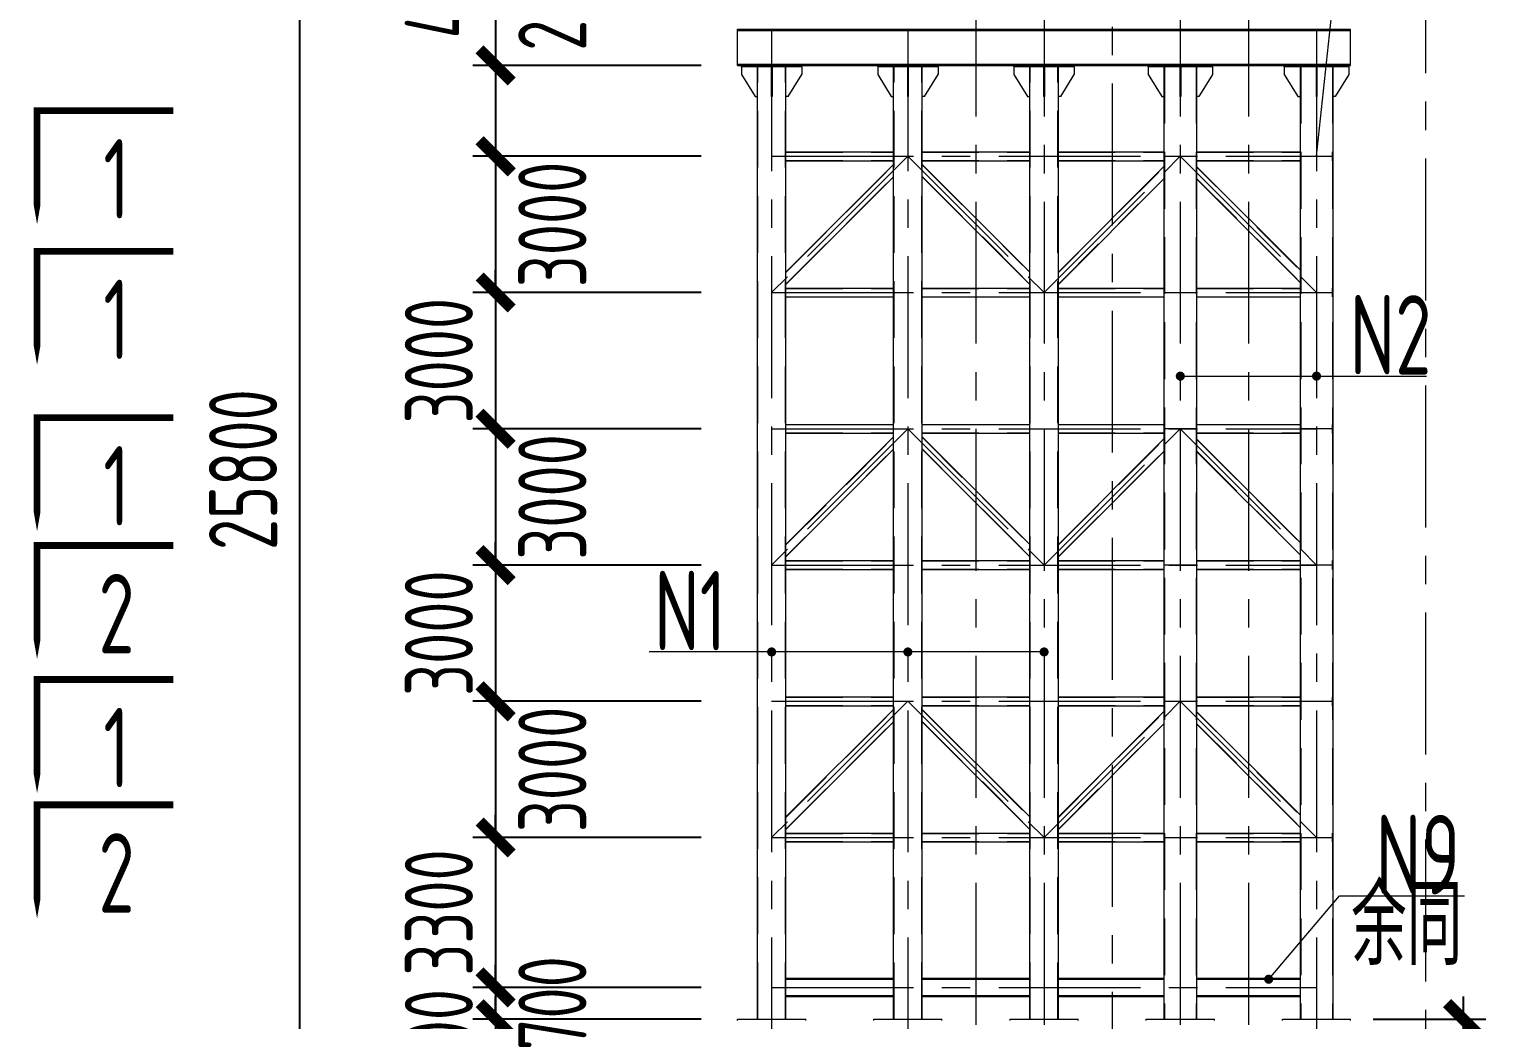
# Model space of a CAD drawing. Extents: x -2876908 to 633791, y -1383861 to 872234.
# Drawn here: x -776788 to -744705, y -986051 to -964236 of the extents above; entities that cross this region are included whole.
import ezdxf
from ezdxf.enums import TextEntityAlignment as Align

# ---------------------------------------------------------------- set-up
doc = ezdxf.new("R2010")
doc.units = 0
doc.header["$LTSCALE"] = 5
doc.header["$MEASUREMENT"] = 0
for name, pattern in [('CENTER', [2, 1.25, -0.25, 0.25, -0.25]), ('DASH', [0.35, 0.25, -0.1]), ('DASHED', [0.75, 0.5, -0.25])]:
    doc.linetypes.add(name, pattern=pattern)
doc.layers.get('0').update_dxf_attribs({"linetype": 'CONTINUOUS', "lineweight": 25})
doc.layers.get('DEFPOINTS').update_dxf_attribs({"color": 35, "linetype": 'CONTINUOUS', "lineweight": 13})
for name, color, linetype, lineweight in [('3中心线', 6, 'CENTER', 18), ('4虚线', 2, 'DASHED', 18), ('5标注', 3, 'CONTINUOUS', 15), ('6文本', 7, 'CONTINUOUS', 15), ('8轮廓线', 4, 'CONTINUOUS', 15), ('DIM', 3, 'CONTINUOUS', 0), ('REIND', 1, 'CONTINUOUS', 0)]:
    doc.layers.add(name, color=color, linetype=linetype, lineweight=lineweight)
doc.layers.add('M_Prof', color=2, linetype='CONTINUOUS')
doc.styles.add('TSSD_Dimension', font='tssdeng.shx', dxfattribs={"width": 0.7, "bigfont": 'hztxt.shx'})
doc.styles.add('TSSD_NORM', font='tssdeng.shx', dxfattribs={"width": 0.7, "bigfont": 'hztxt.shx'})
doc.dimstyles.new('TSSD_100_100', dxfattribs={"dimtxt": 300, "dimasz": 100, "dimexe": 100, "dimexo": 250, "dimgap": 100, "dimtad": 1, "dimdec": 0, "dimzin": 0, "dimdsep": 46, "dimtxsty": 'TSSD_Dimension', "dimblk": 'ARCHTICK', "dimblk1": 'ARCHTICK', "dimblk2": 'ARCHTICK', "dimcen": 0, "dimdle": 100, "dimclrt": 7, "dimadec": 0, "dimazin": 0, "dimtfac": 1, "dimtdec": 0, "dimtix": 1, "dimtmove": 2, "dimatfit": 3, "dimfxl": 1, "dimtolj": 1, "dimtzin": 0, "dimarcsym": 0})

# ---------------------------------------------------------------- blocks, each defined once
blk = doc.blocks.new('_ArchTick')
at = {"color": 0, "linetype": 'ByBlock', "const_width": 0.5}
blk.add_lwpolyline([(-0.707, -0.707), (0.707, 0.707)], dxfattribs=at)
blk = doc.blocks.new('*D1152')
at = {"layer": 'DEFPOINTS', "color": 0, "transparency": 16777216}
for p in [(-770825, -961036), (-760740, -961036), (-760740, -986836)]:
    blk.add_point(p, dxfattribs=at)
at = {"layer": 'DIM', "color": 0, "lineweight": -2, "transparency": 16777216}
for p, q in [((-770825, -987336), (-770825, -960536)), ((-761990, -961036), (-771325, -961036)), ((-761990, -986836), (-771325, -986836))]:
    blk.add_line(p, q, dxfattribs=at)
at = {"layer": 'DIM', "color": 0, "lineweight": -2, "transparency": 16777216, "xscale": 500, "yscale": 500, "zscale": 500}
for p, rotation in [((-770825, -961036), 90), ((-770825, -986836), 270)]:
    blk.add_blockref('_ArchTick', p, dxfattribs=dict(at, rotation=rotation))
at = {"layer": 'DIM', "color": 7, "transparency": 16777216, "insert": (-772075, -973936), "char_height": 1500, "attachment_point": 5, "rotation": 90, "style": 'TSSD_Dimension'}
blk.add_mtext('\\A1;25800', dxfattribs=at)
blk = doc.blocks.new('*D1171')
at = {"layer": 'DEFPOINTS', "color": 0, "transparency": 16777216}
for p in [(-760740, -961036), (-766514, -965036), (-760740, -965036)]:
    blk.add_point(p, dxfattribs=at)
at = {"layer": 'DIM', "color": 0, "lineweight": -2, "transparency": 16777216}
for p, q in [((-766514, -960536), (-766514, -965536)), ((-761990, -961036), (-767014, -961036)), ((-761990, -965036), (-767014, -965036))]:
    blk.add_line(p, q, dxfattribs=at)
at = {"layer": 'DIM', "color": 0, "lineweight": -2, "transparency": 16777216, "xscale": 500, "yscale": 500, "zscale": 500}
for p, rotation in [((-766514, -961036), 90), ((-766514, -965036), 270)]:
    blk.add_blockref('_ArchTick', p, dxfattribs=dict(at, rotation=rotation))
at = {"layer": 'DIM', "color": 7, "transparency": 16777216, "insert": (-767764, -963036), "char_height": 1500, "attachment_point": 5, "rotation": 90, "style": 'TSSD_Dimension'}
blk.add_mtext('\\A1;4000', dxfattribs=at)
blk = doc.blocks.new('*D1172')
at = {"layer": 'DEFPOINTS', "color": 0, "transparency": 16777216}
for p in [(-760740, -967036), (-766514, -970036), (-760740, -970036)]:
    blk.add_point(p, dxfattribs=at)
at = {"layer": 'DIM', "color": 0, "lineweight": -2, "transparency": 16777216}
for p, q in [((-766514, -966536), (-766514, -970536)), ((-761990, -967036), (-767014, -967036)), ((-761990, -970036), (-767014, -970036))]:
    blk.add_line(p, q, dxfattribs=at)
at = {"layer": 'DIM', "color": 0, "lineweight": -2, "transparency": 16777216, "xscale": 500, "yscale": 500, "zscale": 500}
for p, rotation in [((-766514, -967036), 90), ((-766514, -970036), 270)]:
    blk.add_blockref('_ArchTick', p, dxfattribs=dict(at, rotation=rotation))
at = {"layer": 'DIM', "color": 7, "transparency": 16777216, "insert": (-765264, -968536), "char_height": 1500, "attachment_point": 5, "rotation": 90, "style": 'TSSD_Dimension'}
blk.add_mtext('\\A1;3000', dxfattribs=at)
blk = doc.blocks.new('*D1173')
at = {"layer": 'DEFPOINTS', "color": 0, "transparency": 16777216}
for p in [(-760740, -970036), (-766514, -973036), (-760740, -973036)]:
    blk.add_point(p, dxfattribs=at)
at = {"layer": 'DIM', "color": 0, "lineweight": -2, "transparency": 16777216}
for p, q in [((-766514, -970036), (-766514, -969536)), ((-761990, -970036), (-767014, -970036)), ((-766514, -970036), (-766514, -973036)), ((-761990, -973036), (-767014, -973036)), ((-766514, -973036), (-766514, -973536))]:
    blk.add_line(p, q, dxfattribs=at)
at = {"layer": 'DIM', "color": 0, "lineweight": -2, "transparency": 16777216, "xscale": 500, "yscale": 500, "zscale": 500}
for p, rotation in [((-766514, -970036), 270), ((-766514, -973036), 90)]:
    blk.add_blockref('_ArchTick', p, dxfattribs=dict(at, rotation=rotation))
at = {"layer": 'DIM', "color": 7, "transparency": 16777216, "insert": (-767764, -971536), "char_height": 1500, "attachment_point": 5, "rotation": 90, "style": 'TSSD_Dimension'}
blk.add_mtext('\\A1;3000', dxfattribs=at)
blk = doc.blocks.new('*D1174')
at = {"layer": 'DEFPOINTS', "color": 0, "transparency": 16777216}
for p in [(-760740, -973036), (-766514, -976036), (-760740, -976036)]:
    blk.add_point(p, dxfattribs=at)
at = {"layer": 'DIM', "color": 0, "lineweight": -2, "transparency": 16777216}
for p, q in [((-766514, -972536), (-766514, -976536)), ((-761990, -973036), (-767014, -973036)), ((-761990, -976036), (-767014, -976036))]:
    blk.add_line(p, q, dxfattribs=at)
at = {"layer": 'DIM', "color": 0, "lineweight": -2, "transparency": 16777216, "xscale": 500, "yscale": 500, "zscale": 500}
for p, rotation in [((-766514, -973036), 90), ((-766514, -976036), 270)]:
    blk.add_blockref('_ArchTick', p, dxfattribs=dict(at, rotation=rotation))
at = {"layer": 'DIM', "color": 7, "transparency": 16777216, "insert": (-765264, -974536), "char_height": 1500, "attachment_point": 5, "rotation": 90, "style": 'TSSD_Dimension'}
blk.add_mtext('\\A1;3000', dxfattribs=at)
blk = doc.blocks.new('*D1175')
at = {"layer": 'DEFPOINTS', "color": 0, "transparency": 16777216}
for p in [(-760740, -976036), (-766514, -979036), (-760740, -979036)]:
    blk.add_point(p, dxfattribs=at)
at = {"layer": 'DIM', "color": 0, "lineweight": -2, "transparency": 16777216}
for p, q in [((-766514, -976036), (-766514, -975536)), ((-761990, -976036), (-767014, -976036)), ((-766514, -976036), (-766514, -979036)), ((-761990, -979036), (-767014, -979036)), ((-766514, -979036), (-766514, -979536))]:
    blk.add_line(p, q, dxfattribs=at)
at = {"layer": 'DIM', "color": 0, "lineweight": -2, "transparency": 16777216, "xscale": 500, "yscale": 500, "zscale": 500}
for p, rotation in [((-766514, -976036), 270), ((-766514, -979036), 90)]:
    blk.add_blockref('_ArchTick', p, dxfattribs=dict(at, rotation=rotation))
at = {"layer": 'DIM', "color": 7, "transparency": 16777216, "insert": (-767764, -977536), "char_height": 1500, "attachment_point": 5, "rotation": 90, "style": 'TSSD_Dimension'}
blk.add_mtext('\\A1;3000', dxfattribs=at)
blk = doc.blocks.new('*D1176')
at = {"layer": 'DEFPOINTS', "color": 0, "transparency": 16777216}
for p in [(-760740, -979036), (-766514, -982036), (-760740, -982036)]:
    blk.add_point(p, dxfattribs=at)
at = {"layer": 'DIM', "color": 0, "lineweight": -2, "transparency": 16777216}
for p, q in [((-766514, -978536), (-766514, -982536)), ((-761990, -979036), (-767014, -979036)), ((-761990, -982036), (-767014, -982036))]:
    blk.add_line(p, q, dxfattribs=at)
at = {"layer": 'DIM', "color": 0, "lineweight": -2, "transparency": 16777216, "xscale": 500, "yscale": 500, "zscale": 500}
for p, rotation in [((-766514, -979036), 90), ((-766514, -982036), 270)]:
    blk.add_blockref('_ArchTick', p, dxfattribs=dict(at, rotation=rotation))
at = {"layer": 'DIM', "color": 7, "transparency": 16777216, "insert": (-765264, -980536), "char_height": 1500, "attachment_point": 5, "rotation": 90, "style": 'TSSD_Dimension'}
blk.add_mtext('\\A1;3000', dxfattribs=at)
blk = doc.blocks.new('*D1177')
at = {"layer": 'DEFPOINTS', "color": 0, "transparency": 16777216}
for p in [(-760740, -982036), (-766514, -985336), (-760740, -985336)]:
    blk.add_point(p, dxfattribs=at)
at = {"layer": 'DIM', "color": 0, "lineweight": -2, "transparency": 16777216}
for p, q in [((-766514, -982036), (-766514, -981536)), ((-761990, -982036), (-767014, -982036)), ((-766514, -982036), (-766514, -985336)), ((-761990, -985336), (-767014, -985336)), ((-766514, -985336), (-766514, -985836))]:
    blk.add_line(p, q, dxfattribs=at)
at = {"layer": 'DIM', "color": 0, "lineweight": -2, "transparency": 16777216, "xscale": 500, "yscale": 500, "zscale": 500}
for p, rotation in [((-766514, -982036), 270), ((-766514, -985336), 90)]:
    blk.add_blockref('_ArchTick', p, dxfattribs=dict(at, rotation=rotation))
at = {"layer": 'DIM', "color": 7, "transparency": 16777216, "insert": (-767764, -983686), "char_height": 1500, "attachment_point": 5, "rotation": 90, "style": 'TSSD_Dimension'}
blk.add_mtext('\\A1;3300', dxfattribs=at)
blk = doc.blocks.new('*D1178')
at = {"layer": 'DEFPOINTS', "color": 0, "transparency": 16777216}
for p in [(-760740, -985336), (-766514, -986036), (-760740, -986036)]:
    blk.add_point(p, dxfattribs=at)
at = {"layer": 'DIM', "color": 0, "lineweight": -2, "transparency": 16777216}
for p, q in [((-766514, -985336), (-766514, -984836)), ((-761990, -985336), (-767014, -985336)), ((-766514, -985336), (-766514, -986036)), ((-761990, -986036), (-767014, -986036)), ((-766514, -986036), (-766514, -986536))]:
    blk.add_line(p, q, dxfattribs=at)
at = {"layer": 'DIM', "color": 0, "lineweight": -2, "transparency": 16777216, "xscale": 500, "yscale": 500, "zscale": 500}
for p, rotation in [((-766514, -985336), 270), ((-766514, -986036), 90)]:
    blk.add_blockref('_ArchTick', p, dxfattribs=dict(at, rotation=rotation))
at = {"layer": 'DIM', "color": 7, "transparency": 16777216, "insert": (-765264, -985686), "char_height": 1500, "attachment_point": 5, "rotation": 90, "style": 'TSSD_Dimension'}
blk.add_mtext('\\A1;700', dxfattribs=at)
blk = doc.blocks.new('*D1179')
at = {"layer": 'DEFPOINTS', "color": 0, "transparency": 16777216}
for p in [(-760740, -986036), (-766514, -986836), (-760740, -986836)]:
    blk.add_point(p, dxfattribs=at)
at = {"layer": 'DIM', "color": 0, "lineweight": -2, "transparency": 16777216}
for p, q in [((-766514, -986036), (-766514, -985536)), ((-761990, -986036), (-767014, -986036)), ((-766514, -986036), (-766514, -986836)), ((-761990, -986836), (-767014, -986836)), ((-766514, -986836), (-766514, -987336))]:
    blk.add_line(p, q, dxfattribs=at)
at = {"layer": 'DIM', "color": 0, "lineweight": -2, "transparency": 16777216, "xscale": 500, "yscale": 500, "zscale": 500}
for p, rotation in [((-766514, -986036), 270), ((-766514, -986836), 90)]:
    blk.add_blockref('_ArchTick', p, dxfattribs=dict(at, rotation=rotation))
at = {"layer": 'DIM', "color": 7, "transparency": 16777216, "insert": (-767764, -986436), "char_height": 1500, "attachment_point": 5, "rotation": 90, "style": 'TSSD_Dimension'}
blk.add_mtext('\\A1;800', dxfattribs=at)
blk = doc.blocks.new('*D1170')
at = {"layer": 'DEFPOINTS', "color": 0, "transparency": 16777216}
for p in [(-760740, -965036), (-766514, -967036), (-760740, -967036)]:
    blk.add_point(p, dxfattribs=at)
at = {"layer": 'DIM', "color": 0, "lineweight": -2, "transparency": 16777216}
for p, q in [((-766514, -964536), (-766514, -967536)), ((-761990, -965036), (-767014, -965036)), ((-761990, -967036), (-767014, -967036))]:
    blk.add_line(p, q, dxfattribs=at)
at = {"layer": 'DIM', "color": 0, "lineweight": -2, "transparency": 16777216, "xscale": 500, "yscale": 500, "zscale": 500}
for p, rotation in [((-766514, -965036), 90), ((-766514, -967036), 270)]:
    blk.add_blockref('_ArchTick', p, dxfattribs=dict(at, rotation=rotation))
at = {"layer": 'DIM', "color": 7, "transparency": 16777216, "insert": (-765264, -963342), "char_height": 1500, "attachment_point": 5, "rotation": 90, "style": 'TSSD_Dimension'}
blk.add_mtext('\\A1;2000', dxfattribs=at)
blk = doc.blocks.new('*D1212')
at = {"layer": 'DEFPOINTS', "color": 0, "transparency": 16777216}
for p in [(-748435, -986036), (-748435, -998525), (-745205, -998525)]:
    blk.add_point(p, dxfattribs=at)
at = {"layer": 'DIM', "color": 0, "lineweight": -2, "transparency": 16777216}
for p, q in [((-745205, -985536), (-745205, -999025)), ((-747185, -986036), (-744705, -986036)), ((-747185, -998525), (-744705, -998525))]:
    blk.add_line(p, q, dxfattribs=at)
at = {"layer": 'DIM', "color": 0, "lineweight": -2, "transparency": 16777216, "xscale": 500, "yscale": 500, "zscale": 500}
for p, rotation in [((-745205, -986036), 90), ((-745205, -998525), 270)]:
    blk.add_blockref('_ArchTick', p, dxfattribs=dict(at, rotation=rotation))
at = {"layer": 'DIM', "color": 7, "transparency": 16777216, "insert": (-746455, -992281), "char_height": 1500, "attachment_point": 5, "rotation": 90, "style": 'TSSD_Dimension'}
blk.add_mtext('\\A1;43000', dxfattribs=at)

msp = doc.modelspace()

# ---------------------------------------------------------------- linework, layer by layer
at = {"layer": '3中心线', "ltscale": 500}
for p, q in [((-746034.729, -942082.938), (-746034.729, -1015945.635)), ((-752934.726, -960436.31), (-752934.726, -998525.314)), ((-755934.726, -963036.31), (-755934.726, -996247.263)), ((-754434.726, -963036.31), (-754434.726, -996247.263)), ((-751434.726, -963036.31), (-751434.726, -998525.314)), ((-749934.726, -963036.31), (-749934.726, -998525.314)), ((-760434.726, -964236.31), (-760434.726, -994276.647)), ((-757434.726, -964236.31), (-757434.726, -996247.263)), ((-748434.726, -964236.31), (-748434.726, -998525.314)), ((-760434.726, -967036.31), (-748434.726, -967036.31)), ((-757434.726, -967036.31), (-760434.726, -970036.31)), ((-757434.726, -967036.31), (-754434.726, -970036.31)), ((-754434.726, -970036.31), (-751434.726, -967036.31)), ((-751434.726, -967036.31), (-748434.726, -970036.31)), ((-760434.726, -970036.31), (-748434.726, -970036.31)), ((-760434.726, -973036.31), (-748434.726, -973036.31)), ((-757434.726, -973036.31), (-760434.726, -976036.31)), ((-757434.726, -973036.31), (-754434.726, -976036.31)), ((-754434.726, -976036.31), (-751434.726, -973036.31)), ((-751434.726, -973036.31), (-748434.726, -976036.31)), ((-760434.726, -976036.31), (-748434.726, -976036.31)), ((-760434.726, -979036.31), (-748434.726, -979036.31)), ((-757434.726, -979036.31), (-760434.726, -982036.31)), ((-757434.726, -979036.31), (-754434.726, -982036.31)), ((-754434.726, -982036.31), (-751434.726, -979036.31)), ((-751434.726, -979036.31), (-748434.726, -982036.31)), ((-760434.726, -982036.31), (-748434.726, -982036.31)), ((-760434.726, -985335.992), (-748434.726, -985335.992))]:
    msp.add_line(p, q, dxfattribs=at)
at = {"layer": '4虚线', "ltscale": 500}
for p, q in [((-760739.726, -986035.992), (-760739.726, -965066.31)), ((-760129.726, -986035.992), (-760129.726, -965066.31)), ((-757739.726, -986035.992), (-757739.726, -965066.31)), ((-757129.726, -986035.992), (-757129.726, -965066.31)), ((-754739.726, -986035.992), (-754739.726, -965066.31)), ((-754129.726, -986035.992), (-754129.726, -965066.31)), ((-751782.726, -965066.31), (-751782.726, -986035.992)), ((-751086.726, -965066.31), (-751086.726, -986035.992)), ((-748782.726, -965066.31), (-748782.726, -986035.992)), ((-748086.726, -965066.31), (-748086.726, -986035.992)), ((-760119.726, -966945.31), (-757749.726, -966945.31)), ((-757119.726, -966945.31), (-754749.726, -966945.31)), ((-754119.726, -966945.31), (-751794.726, -966945.31)), ((-751074.726, -966945.31), (-748794.726, -966945.31)), ((-760119.726, -967127.31), (-757749.726, -967127.31)), ((-760119.726, -969592.616), (-757749.726, -967222.616)), ((-757119.726, -967127.31), (-754749.726, -967127.31)), ((-757119.726, -967222.616), (-754749.726, -969592.616)), ((-754119.726, -967127.31), (-751794.726, -967127.31)), ((-754119.726, -969592.616), (-751794.726, -967267.616)), ((-751074.726, -967127.31), (-748794.726, -967127.31)), ((-751074.726, -967267.616), (-748794.726, -969547.616)), ((-760119.726, -969850.003), (-757749.726, -967480.003)), ((-757119.726, -967480.003), (-754749.726, -969850.003)), ((-754119.726, -969850.003), (-751794.726, -967525.003)), ((-751074.726, -967525.003), (-748794.726, -969805.003)), ((-760119.726, -969945.31), (-757749.726, -969945.31)), ((-760119.726, -970127.31), (-757749.726, -970127.31)), ((-757119.726, -969945.31), (-754749.726, -969945.31)), ((-757119.726, -970127.31), (-754749.726, -970127.31)), ((-754119.726, -969945.31), (-751794.726, -969945.31)), ((-754119.726, -970127.31), (-751794.726, -970127.31)), ((-751074.726, -969945.31), (-748794.726, -969945.31)), ((-751074.726, -970127.31), (-748794.726, -970127.31)), ((-760119.726, -972945.31), (-757749.726, -972945.31)), ((-757119.726, -972945.31), (-754749.726, -972945.31)), ((-754119.726, -972945.31), (-751794.726, -972945.31)), ((-751074.726, -972945.31), (-748794.726, -972945.31)), ((-760119.726, -973127.31), (-757749.726, -973127.31)), ((-760119.726, -975592.616), (-757749.726, -973222.616)), ((-757119.726, -973127.31), (-754749.726, -973127.31)), ((-757119.726, -973222.616), (-754749.726, -975592.616)), ((-754119.726, -973127.31), (-751794.726, -973127.31)), ((-754119.726, -975592.616), (-751794.726, -973267.616)), ((-751074.726, -973127.31), (-748794.726, -973127.31)), ((-751074.726, -973267.616), (-748794.726, -975547.616)), ((-760119.726, -975850.003), (-757749.726, -973480.003)), ((-757119.726, -973480.003), (-754749.726, -975850.003)), ((-754119.726, -975850.003), (-751794.726, -973525.003)), ((-751074.726, -973525.003), (-748794.726, -975805.003)), ((-760119.726, -975945.31), (-757749.726, -975945.31)), ((-760119.726, -976127.31), (-757749.726, -976127.31)), ((-757119.726, -975945.31), (-754749.726, -975945.31)), ((-757119.726, -976127.31), (-754749.726, -976127.31)), ((-754119.726, -975945.31), (-751794.726, -975945.31)), ((-754119.726, -976127.31), (-751794.726, -976127.31)), ((-751074.726, -975945.31), (-748794.726, -975945.31)), ((-751074.726, -976127.31), (-748794.726, -976127.31)), ((-760119.726, -978945.31), (-757749.726, -978945.31)), ((-760119.726, -979127.31), (-757749.726, -979127.31)), ((-757119.726, -978945.31), (-754749.726, -978945.31)), ((-757119.726, -979127.31), (-754749.726, -979127.31)), ((-754119.726, -978945.31), (-751794.726, -978945.31)), ((-754119.726, -979127.31), (-751794.726, -979127.31)), ((-751074.726, -978945.31), (-748794.726, -978945.31)), ((-751074.726, -979127.31), (-748794.726, -979127.31)), ((-760119.726, -981592.616), (-757749.726, -979222.616)), ((-757119.726, -979222.616), (-754749.726, -981592.616)), ((-754119.726, -981592.616), (-751794.726, -979267.616)), ((-751074.726, -979267.616), (-748794.726, -981547.616)), ((-760119.726, -981850.003), (-757749.726, -979480.003)), ((-757119.726, -979480.003), (-754749.726, -981850.003)), ((-754119.726, -981850.003), (-751794.726, -979525.003)), ((-751074.726, -979525.003), (-748794.726, -981805.003)), ((-760119.726, -981945.31), (-757749.726, -981945.31)), ((-757119.726, -981945.31), (-754749.726, -981945.31)), ((-754119.726, -981945.31), (-751794.726, -981945.31)), ((-751074.726, -981945.31), (-748794.726, -981945.31)), ((-760119.726, -982127.31), (-757749.726, -982127.31)), ((-757119.726, -982127.31), (-754749.726, -982127.31)), ((-754119.726, -982127.31), (-751794.726, -982127.31)), ((-751074.726, -982127.31), (-748794.726, -982127.31))]:
    msp.add_line(p, q, dxfattribs=at)
at = {"layer": '5标注'}
for p, q in [((-748434.726, -967036.31), (-747919.674, -962164.042)), ((-751434.726, -971876.613), (-746010.977, -971876.613)), ((-754434.726, -977950.216), (-763130.367, -977950.216)), ((-749488.609, -985156.992), (-747929.961, -983321.621)), ((-747929.961, -983321.621), (-745176.945, -983321.621))]:
    msp.add_line(p, q, dxfattribs=at)
at = {"layer": '5标注', "flags": 128}
for points in [[(-773612.678, -966032.523, 150, 150, 0), (-776612.678, -966032.523, 150, 150, 0), (-776612.678, -967532.523, 350, 0, 0), (-776612.678, -968532.523, 0, 0, 0)], [(-773612.678, -969128.082, 150, 150, 0), (-776612.678, -969128.082, 150, 150, 0), (-776612.678, -970628.082, 350, 0, 0), (-776612.678, -971628.082, 0, 0, 0)], [(-773612.678, -972792.225, 150, 150, 0), (-776612.678, -972792.225, 150, 150, 0), (-776612.678, -974292.225, 350, 0, 0), (-776612.678, -975292.225, 0, 0, 0)], [(-773612.678, -975607.501, 150, 150, 0), (-776612.678, -975607.501, 150, 150, 0), (-776612.678, -977107.501, 350, 0, 0), (-776612.678, -978107.501, 0, 0, 0)], [(-773612.678, -978557.273, 150, 150, 0), (-776612.678, -978557.273, 150, 150, 0), (-776612.678, -980057.273, 350, 0, 0), (-776612.678, -981057.273, 0, 0, 0)], [(-773612.678, -981316.773, 150, 150, 0), (-776612.678, -981316.773, 150, 150, 0), (-776612.678, -982816.773, 350, 0, 0), (-776612.678, -983816.773, 0, 0, 0)]]:
    msp.add_lwpolyline(points, format="xyseb", dxfattribs=at)
at = {"layer": '5标注', "linetype": 'DASH', "ltscale": 100, "const_width": 30, "flags": 128}
for points in [[(-751794.726, -967036.31), (-751074.726, -967036.31)], [(-748794.726, -967036.31), (-748074.726, -967036.31)], [(-751794.726, -970036.31), (-751074.726, -970036.31)], [(-748794.726, -970036.31), (-748074.726, -970036.31)], [(-751794.726, -973036.31), (-751074.726, -973036.31)], [(-748794.726, -973036.31), (-748074.726, -973036.31)], [(-751794.726, -976036.31), (-751074.726, -976036.31)], [(-748794.726, -976036.31), (-748074.726, -976036.31)], [(-751794.726, -979036.31), (-751074.726, -979036.31)], [(-748794.726, -979036.31), (-748074.726, -979036.31)], [(-751794.726, -982036.31), (-751074.726, -982036.31)], [(-748794.726, -982036.31), (-748074.726, -982036.31)]]:
    msp.add_lwpolyline(points, dxfattribs=at)
at = {"layer": '8轮廓线'}
for p, q in [((-761184.726, -964236.31), (-752184.726, -964236.31)), ((-761184.726, -965036.31), (-761184.726, -964236.31)), ((-761184.726, -964264.31), (-752184.726, -964264.31)), ((-752184.726, -964236.31), (-747684.726, -964236.31)), ((-752184.726, -964264.31), (-747684.726, -964264.31)), ((-747684.726, -965036.31), (-747684.726, -964236.31)), ((-761184.726, -965008.31), (-752184.726, -965008.31)), ((-752184.726, -965008.31), (-747684.726, -965008.31)), ((-761184.726, -965036.31), (-752184.726, -965036.31)), ((-761099.726, -965066.31), (-761099.726, -965036.31)), ((-761099.726, -965036.31), (-759769.726, -965036.31)), ((-759769.726, -965066.31), (-761099.726, -965066.31)), ((-761099.726, -965066.31), (-761099.726, -965236.31)), ((-761099.726, -965236.31), (-760799.726, -965716.31)), ((-760749.726, -986035.992), (-760749.726, -965066.31)), ((-760444.726, -965066.31), (-760444.726, -965716.31)), ((-760424.726, -965066.31), (-760424.726, -965716.31)), ((-760119.726, -986035.992), (-760119.726, -965066.31)), ((-760069.726, -965716.31), (-759769.726, -965236.31)), ((-759769.726, -965066.31), (-759769.726, -965036.31)), ((-759769.726, -965066.31), (-759769.726, -965236.31)), ((-759769.726, -965066.31), (-759769.726, -965236.31)), ((-758099.726, -965066.31), (-758099.726, -965036.31)), ((-758099.726, -965036.31), (-756769.726, -965036.31)), ((-756769.726, -965066.31), (-758099.726, -965066.31)), ((-758099.726, -965066.31), (-758099.726, -965236.31)), ((-758099.726, -965236.31), (-757799.726, -965716.31)), ((-757749.726, -986035.992), (-757749.726, -965066.31)), ((-757444.726, -965066.31), (-757444.726, -965716.31)), ((-757424.726, -965066.31), (-757424.726, -965716.31)), ((-757119.726, -986035.992), (-757119.726, -965066.31)), ((-757069.726, -965716.31), (-756769.726, -965236.31)), ((-756769.726, -965066.31), (-756769.726, -965036.31)), ((-756769.726, -965066.31), (-756769.726, -965236.31)), ((-756769.726, -965066.31), (-756769.726, -965236.31)), ((-755099.726, -965066.31), (-755099.726, -965036.31)), ((-755099.726, -965036.31), (-753769.726, -965036.31)), ((-753769.726, -965066.31), (-755099.726, -965066.31)), ((-755099.726, -965066.31), (-755099.726, -965236.31)), ((-755099.726, -965236.31), (-754799.726, -965716.31)), ((-754749.726, -986035.992), (-754749.726, -965066.31)), ((-754444.726, -965066.31), (-754444.726, -965716.31)), ((-754424.726, -965066.31), (-754424.726, -965716.31)), ((-754119.726, -986035.992), (-754119.726, -965066.31)), ((-754069.726, -965716.31), (-753769.726, -965236.31)), ((-753769.726, -965066.31), (-753769.726, -965036.31)), ((-753769.726, -965066.31), (-753769.726, -965236.31)), ((-753769.726, -965066.31), (-753769.726, -965236.31)), ((-752184.726, -965036.31), (-750684.726, -965036.31)), ((-752184.726, -965036.31), (-747684.726, -965036.31)), ((-752144.726, -965066.31), (-752144.726, -965036.31)), ((-750724.726, -965066.31), (-752144.726, -965066.31)), ((-752144.726, -965066.31), (-752144.726, -965236.31)), ((-752144.726, -965236.31), (-751844.726, -965716.31)), ((-751794.726, -965066.31), (-751794.726, -986035.992)), ((-751444.726, -965066.31), (-751444.726, -965716.31)), ((-751424.726, -965066.31), (-751424.726, -965716.31)), ((-751074.726, -965066.31), (-751074.726, -986035.992)), ((-750724.726, -965236.31), (-751024.726, -965716.31)), ((-750724.726, -965066.31), (-750724.726, -965036.31)), ((-750724.726, -965066.31), (-750724.726, -965236.31)), ((-749184.726, -965036.31), (-747684.726, -965036.31)), ((-749144.726, -965066.31), (-749144.726, -965036.31)), ((-747724.726, -965066.31), (-749144.726, -965066.31)), ((-749144.726, -965066.31), (-749144.726, -965236.31)), ((-749144.726, -965236.31), (-748844.726, -965716.31)), ((-748794.726, -965066.31), (-748794.726, -986035.992)), ((-748444.726, -965066.31), (-748444.726, -965716.31)), ((-748424.726, -965066.31), (-748424.726, -965716.31)), ((-748074.726, -965066.31), (-748074.726, -986035.992)), ((-747724.726, -965236.31), (-748024.726, -965716.31)), ((-747724.726, -965066.31), (-747724.726, -965036.31)), ((-747724.726, -965066.31), (-747724.726, -965236.31)), ((-760799.726, -965716.31), (-760749.726, -965716.31)), ((-760424.726, -965716.31), (-760444.726, -965716.31)), ((-760069.726, -965716.31), (-760119.726, -965716.31)), ((-757799.726, -965716.31), (-757749.726, -965716.31)), ((-757424.726, -965716.31), (-757444.726, -965716.31)), ((-757069.726, -965716.31), (-757119.726, -965716.31)), ((-754799.726, -965716.31), (-754749.726, -965716.31)), ((-754424.726, -965716.31), (-754444.726, -965716.31)), ((-754069.726, -965716.31), (-754119.726, -965716.31)), ((-751844.726, -965716.31), (-751794.726, -965716.31)), ((-751424.726, -965716.31), (-751444.726, -965716.31)), ((-751024.726, -965716.31), (-751074.726, -965716.31)), ((-748844.726, -965716.31), (-748794.726, -965716.31)), ((-748424.726, -965716.31), (-748444.726, -965716.31)), ((-748024.726, -965716.31), (-748074.726, -965716.31)), ((-760119.726, -966939.31), (-757749.726, -966939.31)), ((-757119.726, -966939.31), (-754749.726, -966939.31)), ((-754119.726, -966939.31), (-751794.726, -966939.31)), ((-751074.726, -966939.31), (-748794.726, -966939.31)), ((-760119.726, -967133.31), (-757749.726, -967133.31)), ((-760119.726, -969584.131), (-757749.726, -967214.131)), ((-757119.726, -967133.31), (-754749.726, -967133.31)), ((-757119.726, -967214.131), (-754749.726, -969584.131)), ((-754119.726, -967133.31), (-751794.726, -967133.31)), ((-754119.726, -969584.131), (-751794.726, -967259.131)), ((-751074.726, -967133.31), (-748794.726, -967133.31)), ((-751074.726, -967259.131), (-748794.726, -969539.131)), ((-760119.726, -969858.489), (-757749.726, -967488.489)), ((-757119.726, -967488.489), (-754749.726, -969858.489)), ((-754119.726, -969858.489), (-751794.726, -967533.489)), ((-751074.726, -967533.489), (-748794.726, -969813.489)), ((-760119.726, -969939.31), (-757749.726, -969939.31)), ((-760119.726, -970133.31), (-757749.726, -970133.31)), ((-757119.726, -969939.31), (-754749.726, -969939.31)), ((-757119.726, -970133.31), (-754749.726, -970133.31)), ((-754119.726, -969939.31), (-751794.726, -969939.31)), ((-754119.726, -970133.31), (-751794.726, -970133.31)), ((-751074.726, -969939.31), (-748794.726, -969939.31)), ((-751074.726, -970133.31), (-748794.726, -970133.31)), ((-760119.726, -972939.31), (-757749.726, -972939.31)), ((-757119.726, -972939.31), (-754749.726, -972939.31)), ((-754119.726, -972939.31), (-751794.726, -972939.31)), ((-751074.726, -972939.31), (-748794.726, -972939.31)), ((-760119.726, -973133.31), (-757749.726, -973133.31)), ((-760119.726, -975584.131), (-757749.726, -973214.131)), ((-757119.726, -973133.31), (-754749.726, -973133.31)), ((-757119.726, -973214.131), (-754749.726, -975584.131)), ((-754119.726, -973133.31), (-751794.726, -973133.31)), ((-754119.726, -975584.131), (-751794.726, -973259.131)), ((-751074.726, -973133.31), (-748794.726, -973133.31)), ((-751074.726, -973259.131), (-748794.726, -975539.131)), ((-760119.726, -975858.489), (-757749.726, -973488.489)), ((-757119.726, -973488.489), (-754749.726, -975858.489)), ((-754119.726, -975858.489), (-751794.726, -973533.489)), ((-751074.726, -973533.489), (-748794.726, -975813.489)), ((-760119.726, -975939.31), (-757749.726, -975939.31)), ((-757119.726, -975939.31), (-754749.726, -975939.31)), ((-754119.726, -975939.31), (-751794.726, -975939.31)), ((-751074.726, -975939.31), (-748794.726, -975939.31)), ((-760119.726, -976133.31), (-757749.726, -976133.31)), ((-757119.726, -976133.31), (-754749.726, -976133.31)), ((-754119.726, -976133.31), (-751794.726, -976133.31)), ((-751074.726, -976133.31), (-748794.726, -976133.31)), ((-760119.726, -978939.31), (-757749.726, -978939.31)), ((-760119.726, -979133.31), (-757749.726, -979133.31)), ((-757119.726, -978939.31), (-754749.726, -978939.31)), ((-757119.726, -979133.31), (-754749.726, -979133.31)), ((-754119.726, -978939.31), (-751794.726, -978939.31)), ((-754119.726, -979133.31), (-751794.726, -979133.31)), ((-751074.726, -978939.31), (-748794.726, -978939.31)), ((-751074.726, -979133.31), (-748794.726, -979133.31)), ((-760119.726, -981584.131), (-757749.726, -979214.131)), ((-757119.726, -979214.131), (-754749.726, -981584.131)), ((-754119.726, -981584.131), (-751794.726, -979259.131)), ((-751074.726, -979259.131), (-748794.726, -981539.131)), ((-760119.726, -981858.489), (-757749.726, -979488.489)), ((-757119.726, -979488.489), (-754749.726, -981858.489)), ((-754119.726, -981858.489), (-751794.726, -979533.489)), ((-751074.726, -979533.489), (-748794.726, -981813.489)), ((-760119.726, -981939.31), (-757749.726, -981939.31)), ((-757119.726, -981939.31), (-754749.726, -981939.31)), ((-754119.726, -981939.31), (-751794.726, -981939.31)), ((-751074.726, -981939.31), (-748794.726, -981939.31)), ((-760119.726, -982133.31), (-757749.726, -982133.31)), ((-757119.726, -982133.31), (-754749.726, -982133.31)), ((-754119.726, -982133.31), (-751794.726, -982133.31)), ((-751074.726, -982133.31), (-748794.726, -982133.31)), ((-760119.726, -985135.992), (-757749.726, -985135.992)), ((-760119.726, -985156.992), (-757749.726, -985156.992)), ((-757119.726, -985135.992), (-754749.726, -985135.992)), ((-757119.726, -985156.992), (-754749.726, -985156.992)), ((-754119.726, -985135.992), (-751794.726, -985135.992)), ((-754119.726, -985156.992), (-751794.726, -985156.992)), ((-751074.726, -985135.992), (-748794.726, -985135.992)), ((-751074.726, -985156.992), (-748794.726, -985156.992)), ((-760119.726, -985514.992), (-757749.726, -985514.992)), ((-760119.726, -985535.992), (-757749.726, -985535.992)), ((-757119.726, -985514.992), (-754749.726, -985514.992)), ((-757119.726, -985535.992), (-754749.726, -985535.992)), ((-754119.726, -985514.992), (-751794.726, -985514.992)), ((-754119.726, -985535.992), (-751794.726, -985535.992)), ((-751074.726, -985514.992), (-748794.726, -985514.992)), ((-751074.726, -985535.992), (-748794.726, -985535.992)), ((-761184.726, -986065.992), (-761184.726, -986035.992)), ((-761184.726, -986035.992), (-759684.726, -986035.992)), ((-760834.726, -986035.992), (-760034.726, -986035.992)), ((-759684.726, -986065.992), (-759684.726, -986035.992)), ((-758184.726, -986065.992), (-758184.726, -986035.992)), ((-758184.726, -986035.992), (-756684.726, -986035.992)), ((-757834.726, -986035.992), (-757034.726, -986035.992)), ((-756684.726, -986065.992), (-756684.726, -986035.992)), ((-755184.726, -986065.992), (-755184.726, -986035.992)), ((-755184.726, -986035.992), (-753684.726, -986035.992)), ((-754834.726, -986035.992), (-754034.726, -986035.992)), ((-753684.726, -986065.992), (-753684.726, -986035.992)), ((-752184.726, -986065.992), (-752184.726, -986035.992)), ((-752184.726, -986035.992), (-750684.726, -986035.992)), ((-751834.726, -986035.992), (-751034.726, -986035.992)), ((-750684.726, -986065.992), (-750684.726, -986035.992)), ((-749184.726, -986065.992), (-749184.726, -986035.992)), ((-749184.726, -986035.992), (-747684.726, -986035.992)), ((-748834.726, -986035.992), (-748034.726, -986035.992)), ((-747684.726, -986065.992), (-747684.726, -986035.992))]:
    msp.add_line(p, q, dxfattribs=at)
at = {"layer": 'M_Prof'}
for p, q in [((-748074.726, -967133.31), (-748074.726, -966939.31)), ((-748074.726, -970133.31), (-748074.726, -969939.31)), ((-748074.726, -973133.31), (-748074.726, -972939.31)), ((-748074.726, -976133.31), (-748074.726, -975939.31)), ((-748074.726, -979133.31), (-748074.726, -978939.31)), ((-748074.726, -982133.31), (-748074.726, -981939.31))]:
    msp.add_line(p, q, dxfattribs=at)
at = {"layer": 'REIND', "const_width": 100}
for points in [[(-751484.726, -971876.613, 1), (-751384.726, -971876.613, 1)], [(-748484.726, -971876.613, 1), (-748384.726, -971876.613, 1)], [(-760484.726, -977950.216, 1), (-760384.726, -977950.216, 1)], [(-757484.726, -977950.216, 1), (-757384.726, -977950.216, 1)], [(-754484.726, -977950.216, 1), (-754384.726, -977950.216, 1)], [(-749538.609, -985156.992, 1), (-749438.609, -985156.992, 1)]]:
    msp.add_lwpolyline(points, format="xyb", close=True, dxfattribs=at)

# ---------------------------------------------------------------- texts
at = {"layer": '5标注', "color": 7, "char_height": 1750, "style": 'TSSD_NORM'}
for s, insert, attachment_point in [('N2', (-747707.131, -971844.113), 7), ('N1', (-761434.213, -977917.716), 9), ('N9', (-747133.451, -983289.121), 7), ('余同', (-747674.171, -984844.668), 7)]:
    msp.add_mtext(s, dxfattribs=dict(at, insert=insert, attachment_point=attachment_point))
at = {"layer": '6文本', "style": 'TSSD_NORM', "width": 0.7}
for s, p in [('1', (-774862.678, -967532.523)), ('1', (-774862.678, -970628.082)), ('1', (-774862.678, -974292.225)), ('2', (-774862.678, -977107.501)), ('1', (-774862.678, -980057.273)), ('2', (-774862.678, -982816.773))]:
    msp.add_text(s, height=1750, dxfattribs=at).set_placement(p, align=Align.MIDDLE_CENTER)

# ---------------------------------------------------------------- dimensions: what is measured, and where the dimension line sits
at = {"layer": 'DIM'}
for base, p1, p2, picture, middle in [((-770825.142, -961036.31), (-760739.726, -986835.992), (-760739.726, -961036.31), '*D1152', (-772075.142, -973936.151)), ((-766514.211, -965036.31), (-760739.726, -961036.31), (-760739.726, -965036.31), '*D1171', (-767764.211, -963036.31)), ((-766514.211, -973036.31), (-760739.726, -970036.31), (-760739.726, -973036.31), '*D1173', (-767764.211, -971536.31)), ((-766514.211, -979036.31), (-760739.726, -976036.31), (-760739.726, -979036.31), '*D1175', (-767764.211, -977536.31)), ((-766514.211, -985335.992), (-760739.726, -982036.31), (-760739.726, -985335.992), '*D1177', (-767764.211, -983686.151)), ((-766514.211, -986835.992), (-760739.726, -986035.992), (-760739.726, -986835.992), '*D1179', (-767764.211, -986435.992))]:
    dim = msp.add_linear_dim(base=base, p1=p1, p2=p2, angle=90, dimstyle='TSSD_100_100', override={"dimtxt": 1500, "dimasz": 500, "dimexe": 500, "dimexo": 1250, "dimgap": 500, "dimdle": 500}, dxfattribs=at)
    dim.commit()
    dim.dimension.update_dxf_attribs({"geometry": picture, "text_midpoint": middle})
for base, p1, p2, picture, middle in [((-766514.211, -967036.31), (-760739.726, -965036.31), (-760739.726, -967036.31), '*D1170', (-765264.211, -963342.079)), ((-766514.211, -970036.31), (-760739.726, -967036.31), (-760739.726, -970036.31), '*D1172', (-765264.211, -968536.31)), ((-766514.211, -976036.31), (-760739.726, -973036.31), (-760739.726, -976036.31), '*D1174', (-765264.211, -974536.31)), ((-766514.211, -982036.31), (-760739.726, -979036.31), (-760739.726, -982036.31), '*D1176', (-765264.211, -980536.31)), ((-766514.211, -986035.992), (-760739.726, -985335.992), (-760739.726, -986035.992), '*D1178', (-765264.211, -985685.992))]:
    dim = msp.add_linear_dim(base=base, p1=p1, p2=p2, angle=90, dimstyle='TSSD_100_100', override={"dimtxt": 1500, "dimasz": 500, "dimexe": 500, "dimexo": 1250, "dimgap": 500, "dimdle": 500}, dxfattribs=at)
    dim.commit()
    dim.dimension.update_dxf_attribs({"geometry": picture, "text_midpoint": middle, "dimtype": 160})
dim = msp.add_linear_dim(base=(-745205.44, -998525.314), p1=(-748434.726, -986035.992), p2=(-748434.726, -998525.314), angle=90, text='43000', dimstyle='TSSD_100_100', override={"dimtxt": 1500, "dimasz": 500, "dimexe": 500, "dimexo": 1250, "dimgap": 500, "dimdle": 500}, dxfattribs=at)
dim.commit()
dim.dimension.update_dxf_attribs({"geometry": '*D1212', "text_midpoint": (-746455.44, -992280.653)})

doc.saveas('drawing.dxf')
